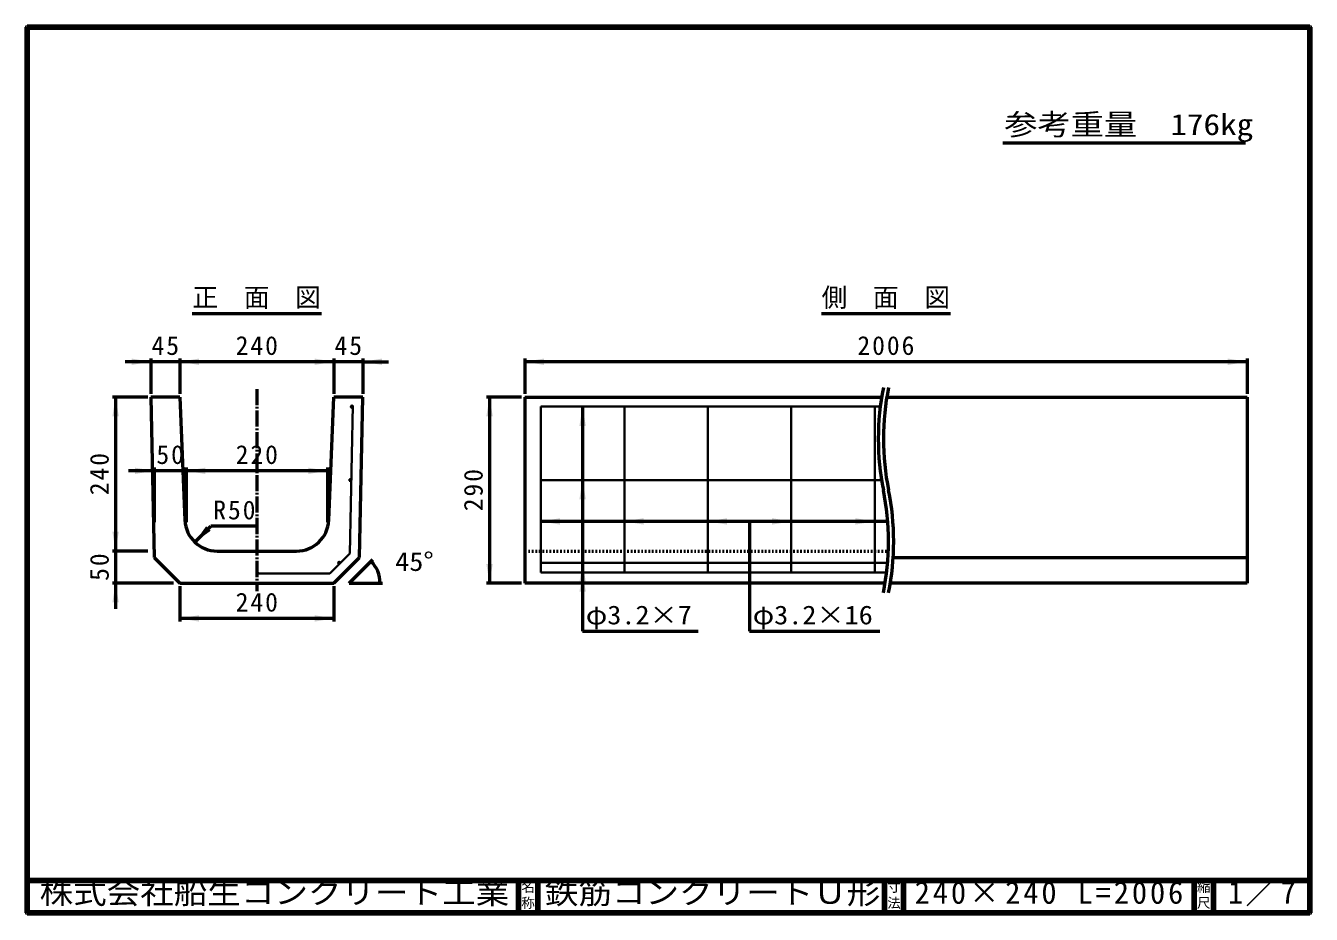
# Model space of a CAD drawing. Units: millimetres, scale not verified, with parts at other scales. Extents: x 100 to 4105, y 100 to 2870.
import ezdxf
from ezdxf.enums import TextEntityAlignment as Align

# ---------------------------------------------------------------- set-up
doc = ezdxf.new("R2010")
doc.units = ezdxf.units.MM
doc.header["$LTSCALE"] = 5
doc.linetypes.add('USER1', pattern=[13.4, 10, -1.2, 1, -1.2])
doc.linetypes.add('USER2', pattern=[2.2, 1, -1.2])
doc.layers.add('V-nasSTD', color=7, linetype='Continuous', lineweight=50)
doc.styles.add('ＭＳ ゴシック', font='')
doc.styles.get('ＭＳ ゴシック').set_extended_font_data('MS Gothic')

msp = doc.modelspace()

# ---------------------------------------------------------------- hatches: boundary and pattern name
at = {"layer": 'V-nasSTD'}
for points in [[(430.026, 1812.4), (490.026, 1822.4), (430.026, 1832.4)], [(640.026, 1832.4), (580.026, 1822.4), (640.026, 1812.4)], [(1000.026, 1812.4), (1060.026, 1822.4), (1000.026, 1832.4)], [(1210.026, 1832.4), (1150.026, 1822.4), (1210.026, 1812.4)], [(1715, 1832.4), (1655, 1822.4), (1715, 1812.4)], [(3845, 1812.4), (3905, 1822.4), (3845, 1832.4)], [(390.026, 1652.4), (380.026, 1712.4), (370.026, 1652.4)], [(1119.395, 1682.4, 0.41421), (1116.262, 1685.666, 0.41421), (1112.996, 1682.533, 1)], [(1555, 1652.4), (1545, 1712.4), (1535, 1652.4)], [(1845, 1622.467), (1835, 1682.467), (1825, 1622.467)], [(440.026, 1472.4), (500.026, 1482.4), (440.026, 1492.4)], [(660.026, 1492.4), (600.026, 1482.4), (660.026, 1472.4)], [(980.026, 1472.4), (1040.026, 1482.4), (980.026, 1492.4)], [(1114.629, 1453.667, 0.41421), (1111.497, 1456.933, 0.41421), (1108.231, 1453.8, 1)], [(1845, 1393.733), (1835, 1453.733), (1825, 1393.733)], [(1765, 1334.763), (1705, 1324.763), (1765, 1314.763)], [(2025, 1334.763), (1965, 1324.763), (2025, 1314.763)], [(2285, 1334.763), (2225, 1324.763), (2285, 1314.763)], [(2425, 1314.763), (2485, 1324.763), (2425, 1334.763)], [(2685, 1314.763), (2745, 1324.763), (2685, 1334.763)], [(370.026, 1292.4), (380.026, 1232.4), (390.026, 1292.4)], [(662.078, 1309.73), (626.723, 1260.232), (676.22, 1295.588)], [(820.026, 1168.8, -1), (820.026, 1162.4)], [(1078.729, 1193.529, 1), (1074.203, 1198.055, 1)], [(1535, 1192.4), (1545, 1132.4), (1555, 1192.4)], [(1845, 1135.792), (1835, 1195.792), (1825, 1135.792)], [(1845, 1105.6), (1835, 1165.6), (1825, 1105.6)], [(390.026, 1072.4), (380.026, 1132.4), (370.026, 1072.4)], [(640.026, 1032.4), (580.026, 1022.4), (640.026, 1012.4)], [(1000.026, 1012.4), (1060.026, 1022.4), (1000.026, 1032.4)]]:
    msp.add_hatch(color=256, dxfattribs=at).paths.add_polyline_path(points)

# ---------------------------------------------------------------- linework, layer by layer
at = {"layer": 'V-nasSTD', "lineweight": 100}
for p, q in [((105, 2865), (105, 105)), ((4100, 2865), (105, 2865)), ((4100, 105), (4100, 2865)), ((105, 205), (4100, 205)), ((1635, 205), (1635, 105)), ((1695, 205), (1695, 105)), ((2775, 205), (2775, 105)), ((2835, 205), (2835, 105)), ((3740, 205), (3740, 105)), ((3800, 205), (3800, 105)), ((105, 105), (4100, 105))]:
    msp.add_line(p, q, dxfattribs=at)
at = {"layer": 'V-nasSTD'}
for p, q in [((3144.5, 2505), (3900, 2505)), ((619.022, 1972.4), (1021.03, 1972.4)), ((2578.996, 1972.4), (2981.004, 1972.4)), ((490.026, 1822.4), (410.026, 1822.4)), ((490.026, 1832.4), (490.026, 1722.4)), ((580.026, 1822.4), (490.026, 1822.4)), ((580.026, 1832.4), (580.026, 1722.4)), ((1060.026, 1822.4), (580.026, 1822.4)), ((1060.026, 1832.4), (1060.026, 1722.4)), ((1150.026, 1822.4), (1060.026, 1822.4)), ((1150.026, 1832.4), (1150.026, 1722.4)), ((1150.026, 1822.4), (1230.026, 1822.4)), ((1655, 1832.4), (1655, 1722.4)), ((3905, 1822.4), (1655, 1822.4)), ((3905, 1832.4), (3905, 1722.4)), ((480.026, 1712.4), (370.026, 1712.4)), ((380.026, 1712.4), (380.026, 1232.4)), ((490.026, 1712.4), (500.452, 1211.974)), ((580.026, 1712.4), (490.026, 1712.4)), ((580.026, 1712.4), (596.033, 1328.237)), ((1044.019, 1328.237), (1060.026, 1712.4)), ((1150.026, 1712.4), (1060.026, 1712.4)), ((1139.601, 1211.974), (1150.026, 1712.4)), ((1645, 1712.4), (1535, 1712.4)), ((1545, 1712.4), (1545, 1132.4)), ((1655, 1712.4), (1655, 1132.4)), ((1655, 1712.4), (2766.526, 1712.4)), ((1835, 1682.467), (1835, 982.467)), ((2782.526, 1712.4), (3905, 1712.4)), ((3905, 1712.4), (3905, 1132.4)), ((500.026, 1482.4), (420.026, 1482.4)), ((500.026, 1492.4), (500.026, 1322.4)), ((600.026, 1482.4), (500.026, 1482.4)), ((600.026, 1492.4), (600.026, 1322.4)), ((1040.026, 1482.4), (600.026, 1482.4)), ((1040.026, 1492.4), (1040.026, 1322.4)), ((2785.59, 1324.763), (1705, 1324.763)), ((2355, 1324.763), (2355, 982.467)), ((626.723, 1260.232), (676.22, 1309.73)), ((816.22, 1309.73), (676.22, 1309.73)), ((480.026, 1232.4), (370.026, 1232.4)), ((380.026, 1232.4), (380.026, 1132.4)), ((500.452, 1211.974), (580.026, 1132.4)), ((695.946, 1232.4), (944.106, 1232.4)), ((1060.026, 1132.4), (1139.601, 1211.974)), ((1108.026, 1132.4), (1181.565, 1205.939)), ((2802.425, 1211.974), (3905, 1211.974)), ((560.026, 1132.4), (370.026, 1132.4)), ((380.026, 1132.4), (380.026, 1052.4)), ((580.026, 1132.4), (1060.026, 1132.4)), ((580.026, 1122.4), (580.026, 1012.4)), ((1060.026, 1122.4), (1060.026, 1012.4)), ((1108.026, 1132.4), (1212.026, 1132.4)), ((1645, 1132.4), (1535, 1132.4)), ((2777.474, 1132.4), (1655, 1132.4)), ((3905, 1132.4), (2793.474, 1132.4)), ((1060.026, 1022.4), (580.026, 1022.4)), ((1835, 982.467), (2195, 982.467)), ((2355, 982.467), (2761, 982.467))]:
    msp.add_line(p, q, dxfattribs=at)
at = {"layer": 'V-nasSTD', "linetype": 'USER1'}
msp.add_line((820.026, 1737.4), (820.026, 1107.4), dxfattribs=at)
at = {"layer": 'V-nasSTD', "lineweight": 35}
for p, q in [((1109.858, 1224.659), (1119.463, 1685.667)), ((1705, 1682.467), (2762.22, 1682.467)), ((1705, 1682.467), (1705, 1165.6)), ((1965, 1165.6), (1965, 1682.467)), ((2225, 1682.467), (2225, 1165.6)), ((2485, 1682.467), (2485, 1165.6)), ((2745, 1682.467), (2745, 1165.6)), ((2766.31, 1453.733), (1705, 1453.733)), ((1047.6, 1162.4), (1109.858, 1224.659)), ((820.026, 1162.4), (820.026, 1168.8)), ((820.026, 1162.4), (1047.6, 1162.4)), ((1705, 1195.792), (2785.25, 1195.792)), ((2782.181, 1165.6), (1705, 1165.6))]:
    msp.add_line(p, q, dxfattribs=at)
at = {"layer": 'V-nasSTD', "linetype": 'USER2'}
msp.add_line((1655, 1232.4), (2787.443, 1232.4), dxfattribs=at)
at = {"layer": 'V-nasSTD', "lineweight": 13}
msp.add_lwpolyline([(100, 100), (100, 2870), (4105, 2870), (4105, 100)], close=True, dxfattribs=at)
at = {"layer": 'V-nasSTD', "lineweight": 35}
for centre in [(1116.195, 1682.467), (1111.43, 1453.733), (1076.466, 1195.792)]:
    msp.add_circle(centre, 3.2, dxfattribs=at)
at = {"layer": 'V-nasSTD'}
for centre, radius, start, end in [((3564, 1582.4), 808, 168.57881, 191.42119), ((3580, 1582.4), 808, 168.57881, 191.42119), ((1980, 1262.4), 808, 348.57881, 11.42119), ((1996, 1262.4), 808, 348.57881, 11.42119), ((695.946, 1332.4), 100, 182.38594, 270), ((944.106, 1332.4), 100, 270, 357.61406), ((1108.026, 1132.4), 96, 0, 45)]:
    msp.add_arc(centre, radius, start, end, dxfattribs=at)
at = {"layer": 'V-nasSTD', "lineweight": 35}
msp.add_arc((820.026, 1165.6), 3.2, 270, 90, dxfattribs=at)
msp.add_arc((820.026, 1165.6), 3.2, 270, 90, dxfattribs=at)

# ---------------------------------------------------------------- texts
at = {"layer": 'V-nasSTD', "style": 'ＭＳ ゴシック'}
for s, height, width, p in [('参考重量\u3000176kg', 65.98, 1.15, (3148.5, 2595)), ('45°', 58.65, 1.1, (1251.067, 1229.008)), ('φ3.2×7', 58.65, 1.1, (1845, 1062.467)), ('φ3.2×16', 58.65, 1.1, (2365, 1062.467)), ('株式会社船生コンクリート工業', 69.65, 1.1, (143.25, 202.55)), ('鉄筋コンクリートＵ形', 69.65, 1.1, (1717.25, 202.47))]:
    msp.add_text(s, height=height, dxfattribs=dict(at, width=width)).set_placement(p, align=Align.TOP_LEFT)
for s, height, p in [('正\u3000面\u3000図', 58.65, (619.522, 2052.4)), ('側\u3000面\u3000図', 58.65, (2579.496, 2052.4)), ('名', 30.79, (1643.982, 200.999)), ('寸', 30.79, (2783.982, 200.999)), ('縮', 30.79, (3748.982, 200.999)), ('称', 30.79, (1643.976, 151.01)), ('法', 30.79, (2783.976, 151.01)), ('尺', 30.79, (3748.976, 151.01))]:
    msp.add_text(s, height=height, dxfattribs=at).set_placement(p, align=Align.TOP_LEFT)
at = {"layer": 'V-nasSTD', "attachment_point": 1, "style": 'ＭＳ ゴシック'}
for s, insert, char_height in [('\\T1.15;45', (492.026, 1902.4), 58.65), ('\\T1.15;240', (754.026, 1902.4), 58.65), ('\\T1.15;45', (1062.026, 1902.4), 58.65), ('\\T1.15;2006', (2691, 1902.4), 58.65), ('\\T1.15;50', (507.026, 1562.4), 58.65), ('\\T1.15;220', (754.026, 1562.4), 58.65), ('\\T1.15;R50', (684.22, 1389.73), 58.65), ('\\T1.15;240', (754.026, 1102.4), 58.65), ('\\T1.19;240×240\\~L=2006', (2869.5, 202.508), 69.65), ('\\T1.15;1／7', (3845.521, 202.582), 69.65)]:
    msp.add_mtext(s, dxfattribs=dict(at, insert=insert, char_height=char_height))
at = {"layer": 'V-nasSTD', "char_height": 58.65, "attachment_point": 1, "rotation": 90, "style": 'ＭＳ ゴシック'}
for s, insert in [('\\T1.15;240', (300.026, 1406.4)), ('\\T1.15;290', (1465, 1356.4)), ('\\T1.15;50', (300.026, 1139.4))]:
    msp.add_mtext(s, dxfattribs=dict(at, insert=insert))

doc.saveas('drawing.dxf')
